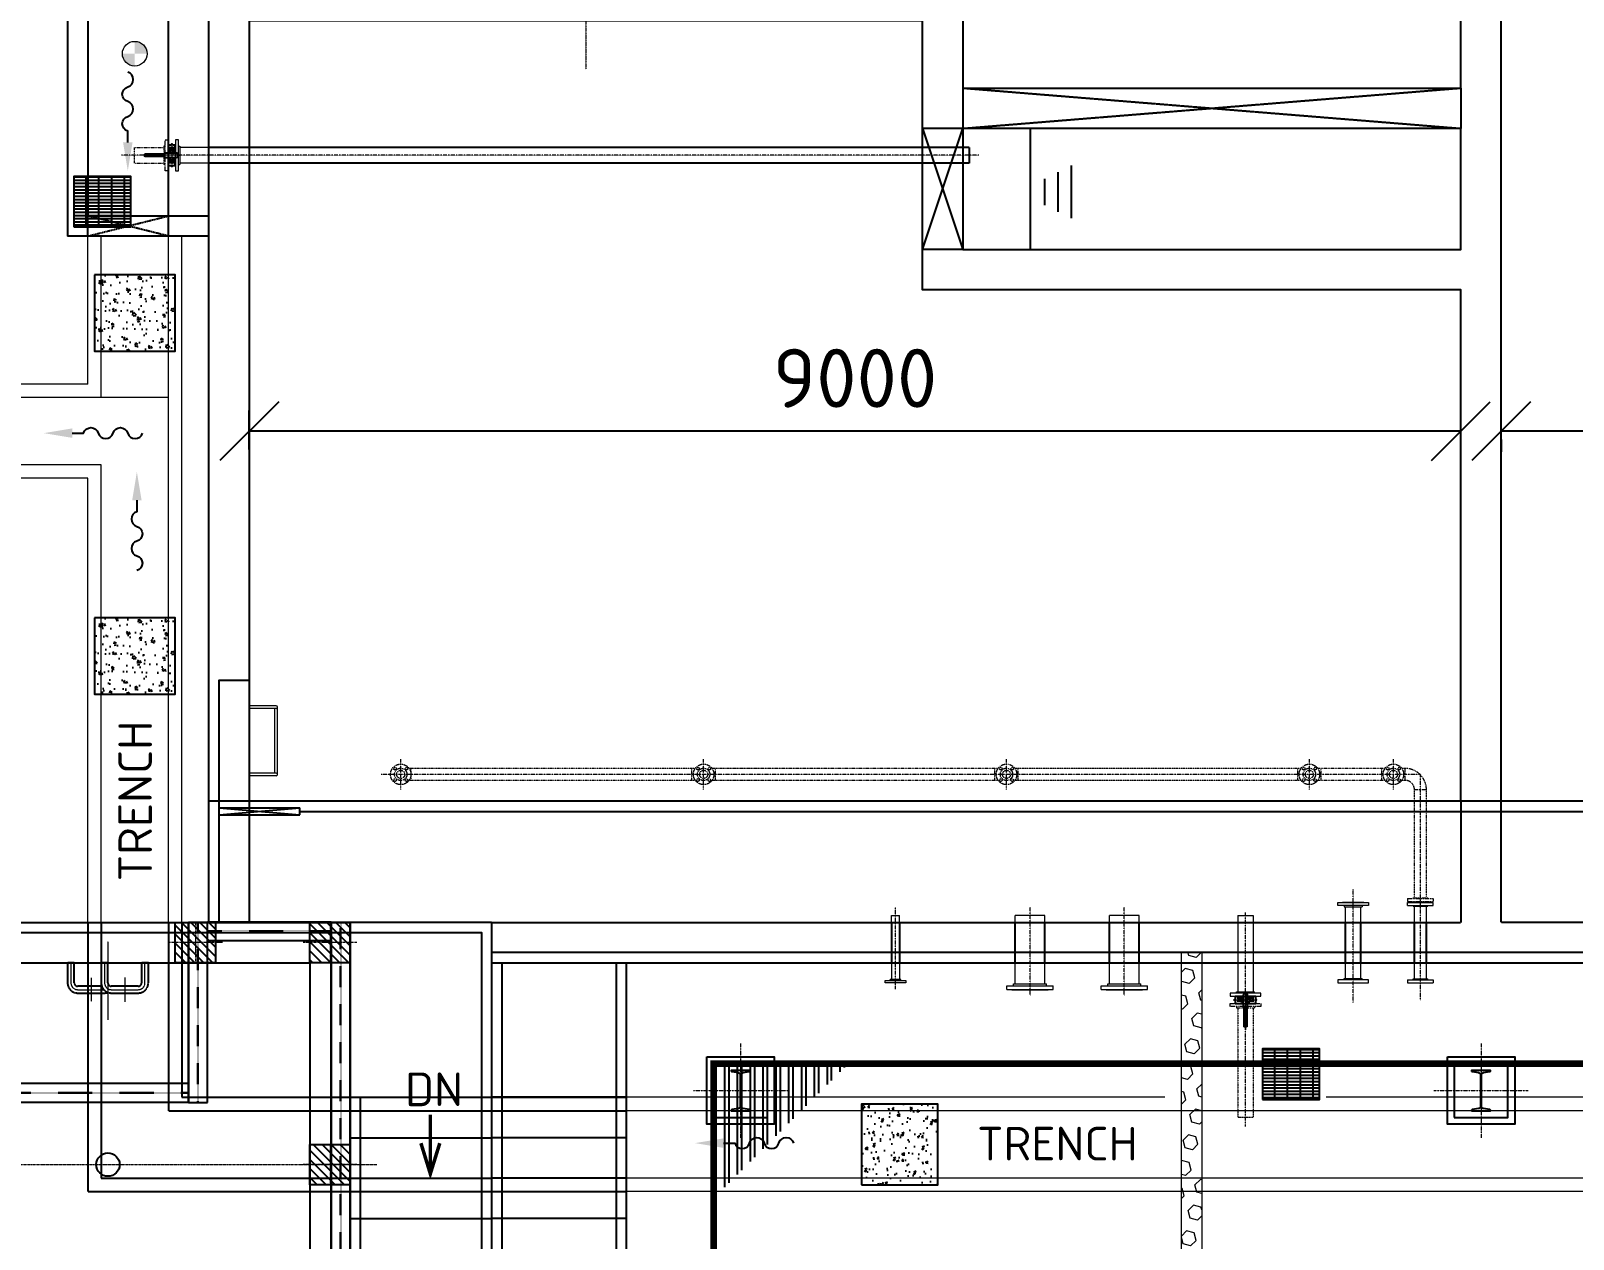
# Model space of a CAD drawing. Header units: inches. Extents: x 8618018 to 8935006, y 2431589 to 2567223.
# Drawn here: x 8665463 to 8676920, y 2476786 to 2485765 of the extents above; entities that cross this region are included whole.
import ezdxf
from ezdxf.enums import TextEntityAlignment as Align

# ---------------------------------------------------------------- set-up
doc = ezdxf.new("R2010")
doc.units = ezdxf.units.IN
doc.header["$MEASUREMENT"] = 0
for name, pattern in [('CENTER', [2, 1.25, -0.25, 0.25, -0.25]), ('HIDDEN', [0.375, 0.25, -0.125]), ('PHANTOM', [2.5, 1.25, -0.25, 0.25, -0.25, 0.25, -0.25])]:
    doc.linetypes.add(name, pattern=pattern)
doc.layers.get('Defpoints').update_dxf_attribs({"color": 252})
for name, color, linetype in [('Civil', 252, 'Continuous'), ('EXISTING', 252, 'Continuous'), ('Handrail', 252, 'FENCELINE1'), ('HIDDEN', 252, 'HIDDEN'), ('Insert Plate', 3, 'Continuous'), ('Railing', 252, 'Continuous'), ('RUNGS', 252, 'Continuous'), ('S. HANDRAIL', 252, 'FENCELINE1'), ('SKID', 252, 'Continuous'), ('STR', 252, 'Continuous'), ('TEXT', 252, 'Continuous'), ('valve', 252, 'Continuous')]:
    doc.layers.add(name, color=color, linetype=linetype)
for name, color, linetype, lineweight in [('CL', 252, 'CENTER', 5), ('DIM', 252, 'Continuous', 13), ('ICT', 6, 'Continuous', 13), ('IP', 252, 'Continuous', 0), ('PIPE', 252, 'PHANTOM', 5), ('PUDDLE', 252, 'Continuous', 5), ('TRENCH', 252, 'Continuous', 13)]:
    doc.layers.add(name, color=color, linetype=linetype, lineweight=lineweight)
doc.styles.add('ISOCPEUR', font='isocpeur.ttf')
doc.linetypes.add('FENCELINE1', pattern='A,6.35,-2.54,[133,ltypeshp.shx,S=2.54,R=0,X=-2.54,Y=0],-2.54,25.4', length=36.83)
doc.dimstyles.new('DIM', dxfattribs={"dimscale": 175, "dimtxt": 2.5, "dimasz": 2.5, "dimexe": 0.875, "dimexo": 0.875, "dimgap": 1, "dimtad": 1, "dimdec": 0, "dimzin": 9, "dimdsep": 46, "dimtxsty": 'ISOCPEUR', "dimblk": 'OBLIQUE', "dimcen": 0.09, "dimclrd": 256, "dimclre": 256, "dimclrt": 252, "dimadec": 0, "dimazin": 0, "dimtfac": 1, "dimtdec": 0, "dimtmove": 0, "dimatfit": 3, "dimfxl": 1, "dimtfill": 1, "dimtolj": 1, "dimtzin": 0, "dimarcsym": 0})

# ---------------------------------------------------------------- blocks, each defined once
blk = doc.blocks.new('FLOW')
at = {"layer": 'Civil'}
blk.add_lwpolyline([(0, 125), (0, 175, -0.747781), (0, 239.8, 0.747781), (0, 304.6, -0.747781), (0, 369.4, 0.747781), (0, 434.2)], format="xyb", dxfattribs=at)
blk.add_solid([(20.8, 125), (-20.8, 125), (0, 0)], dxfattribs=at)
blk = doc.blocks.new('RUNGS')
at = {"layer": 'DIM'}
for p, q in [((-10, -200), (-10, 0)), ((-10, 0), (10, 0)), ((10, -200), (10, 0)), ((490, -200), (490, 0)), ((490, 0), (510, 0)), ((510, -200), (510, 0)), ((0, -210), (500, -210)), ((10, -190), (490, -190))]:
    blk.add_line(p, q, dxfattribs=at)
for centre in [(0, -200), (500, -200)]:
    blk.add_arc(centre, 10, 180, 0, dxfattribs=at)
blk = doc.blocks.new('COL')
at = {"layer": 'Civil'}
blk.add_lwpolyline([(-250, -250), (250, -250), (250, 250), (-250, 250)], close=True, dxfattribs=at)
at = {"layer": 'CL', "ltscale": 0.25}
for p, q in [((0, -350), (0, 350)), ((-350, 0), (350, 0))]:
    blk.add_line(p, q, dxfattribs=at)
at = {"layer": 'STR'}
blk.add_lwpolyline([(-200, 200), (200, 200), (200, -200), (-200, -200)], close=True, dxfattribs=at)
blk.add_lwpolyline([(-70, 150), (70, 150), (70, 148, -0.414214), (63, 141), (18, 134, 0.414214), (4, 120), (4, -120, 0.414214), (18, -134), (63, -141, -0.414214), (70, -148), (70, -150), (-70, -150), (-70, -148, -0.414214), (-63, -141), (-18, -134, 0.414214), (-4, -120), (-4, 120, 0.414214), (-18, 134), (-63, 141, -0.414214), (-70, 148)], format="xyb", close=True, dxfattribs=at)
blk = doc.blocks.new('4SORF')
for p, q in [((-0.94, 2.655), (-1.31, 2.655)), ((-1.31, -2.655), (-1.31, 2.655)), ((-0.94, 4.5), (-0.94, -4.5)), ((-0.0625, 4.5), (-0.94, 4.5)), ((-0.0625, -4.5), (-0.0625, 4.5)), ((-0.0625, 3.09375), (0, 3.09375)), ((0, -3.09375), (0, 3.09375)), ((-0.94, -2.655), (-1.31, -2.655)), ((-0.94, -4.5), (-0.0625, -4.5)), ((-0.0625, -3.09375), (0, -3.09375))]:
    blk.add_line(p, q)
blk = doc.blocks.new('OV100')
at = {"layer": 'HIDDEN', "ltscale": 0.75}
for p, q in [((-57.15, 200), (-57.15, 500)), ((57.15, 200), (57.15, 500))]:
    blk.add_line(p, q, dxfattribs=at)
at = {"layer": 'PUDDLE'}
for p, q in [((-57.15, 500), (-57.15, 616.726)), ((57.15, 500), (57.15, 616.726)), ((-57.15, 83.274), (-57.15, 200)), ((57.15, 83.274), (57.15, 200))]:
    blk.add_line(p, q, dxfattribs=at)
at = {"layer": 'PUDDLE', "yscale": 25.4, "zscale": 25.4, "rotation": 270}
for p, xscale in [((0, 650), -25.4), ((0, 50), 25.4)]:
    blk.add_blockref('4SORF', p, dxfattribs=dict(at, xscale=xscale))
blk = doc.blocks.new('3SORF')
for p, q in [((-0.94, 2.125), (-1.19, 2.125)), ((-1.19, -2.125), (-1.19, 2.125)), ((-0.94, -3.75), (-0.94, 3.75)), ((-0.94, 3.75), (-0.0625, 3.75)), ((-0.0625, -3.75), (-0.0625, 3.75)), ((-0.0625, 2.5), (0, 2.5)), ((0, -2.5), (0, 2.5)), ((-0.94, -2.125), (-1.19, -2.125)), ((-0.94, -3.75), (-0.0625, -3.75)), ((-0.0625, -2.5), (0, -2.5))]:
    blk.add_line(p, q)
blk = doc.blocks.new('3ELL')
for p, q in [((-4.5, -1.75), (-4.5, 1.75)), ((-1.75, 4.5), (1.75, 4.5))]:
    blk.add_line(p, q)
for radius in [2.75, 6.25]:
    blk.add_arc((-4.5, 4.5), radius, 270, 0)
blk = doc.blocks.new('8SORF')
for p, q in [((-1.125, 4.845), (-1.75, 4.845)), ((-1.75, -4.845), (-1.75, 4.845)), ((-1.125, -6.75), (-1.125, 6.75)), ((-0.0625, 6.75), (-1.125, 6.75)), ((-0.0625, -6.75), (-0.0625, 6.75)), ((-0.0625, 5.3125), (0, 5.3125)), ((0, -5.3125), (0, 5.3125)), ((-1.125, -4.845), (-1.75, -4.845)), ((-0.0625, -6.75), (-1.125, -6.75)), ((-0.0625, -5.3125), (0, -5.3125))]:
    blk.add_line(p, q)
blk = doc.blocks.new('LVL1')
at = {"layer": 'DIM', "lineweight": 0}
h = blk.add_hatch(color=256, dxfattribs=at)
h.paths.add_polyline_path([(-351.5625, 0, 0.4142135624), (0, -351.5625), (0, 0)])
h.paths.add_polyline_path([(0, 351.5625), (0, 0), (351.5625, 0, 0.4142135624)])
at = {"layer": 'DIM'}
blk.add_circle((0, 0), 351.5625, dxfattribs=at)
blk = doc.blocks.new('AR1')
at = {"color": 252, "const_width": 26.3}
for points in [[(227, 70), (0, 0), (227, -70)], [(0, 0), (440, 0)]]:
    blk.add_lwpolyline(points, dxfattribs=at)
blk = doc.blocks.new('Bfm100v2')
for p, q in [((-10, 62), (-10, 31)), ((10, 62), (10, 31)), ((-10, -31), (-10, -62)), ((10, -31), (10, -62))]:
    blk.add_line(p, q)
blk.add_lwpolyline([(52, 16), (-33, 16, 1), (-33, -16), (52, -16, 0.414214), (55, -13), (55, 13, 0.414214)], format="xyb", close=True)
for points in [[(26, 19), (26, 76), (10, 76, 0.5), (-10, 76), (-26, 76), (-26, 19)], [(55, 10), (197, 10, -0.414214), (200, 7), (200, -7, -0.414214), (197, -10), (55, -10)], [(-26, -19), (-26, -76), (-10, -76, 0.5)], [(-10, -76, 0.5), (10, -76), (26, -76), (26, -19)]]:
    blk.add_lwpolyline(points, format="xyb")
for centre, radius, start, end in [((0, 0), 32.5, 29.817, 150.183), ((-18, 18), 3.55, 334.6902, 205.3098), ((18, 18), 3.55, 334.6902, 205.3098), ((0, 0), 32.5, 209.817, 330.183), ((-18, -18), 3.55, 154.6902, 25.3098), ((18, -18), 3.55, 154.6902, 25.3098)]:
    blk.add_arc(centre, radius, start, end)
at = {"layer": 'CL', "linetype": 'CENTER'}
for p, q in [((-55, 0), (223, 0)), ((-13, 13), (-23, 23)), ((-13, 22), (-22, 13)), ((-10, 0), (10, 0)), ((0, -90), (0, 88)), ((13, 13), (23, 23)), ((22, 13), (13, 22)), ((-13, -13), (-23, -23)), ((-22, -13), (-13, -22)), ((13, -13), (23, -23)), ((13, -22), (22, -13))]:
    blk.add_line(p, q, dxfattribs=at)
blk = doc.blocks.new('SLOPE')
at = {"layer": 'Civil'}
for p, q in [((-196, 0), (196, 0)), ((-147, -100), (147, -100)), ((-98, -200), (98, -200))]:
    blk.add_line(p, q, dxfattribs=at)
blk = doc.blocks.new('50F2')
for centre, radius in [((0, 0), 3), ((-1.68, 1.68), 0.375), ((0, 0), 1.81), ((0, 0), 1.19), ((1.68, 1.68), 0.375), ((-1.68, -1.68), 0.375), ((1.68, -1.68), 0.375)]:
    blk.add_circle(centre, radius)
blk = doc.blocks.new('2SOrf')
for p, q in [((0, -1.8125), (0, 1.8125)), ((0.0625, 1.8125), (0, 1.8125)), ((0.0625, 3), (0.75, 3)), ((0.0625, -3), (0.0625, 3)), ((0.75, 3), (0.75, -3)), ((0.75, 1.53), (1, 1.53)), ((1, -1.53), (1, 1.53)), ((0.0625, -1.8125), (0, -1.8125)), ((0.75, -3), (0.0625, -3)), ((0.75, -1.53), (1, -1.53))]:
    blk.add_line(p, q)
blk = doc.blocks.new('A$C3372cd62')
at = {"layer": 'CL', "lineweight": 0, "ltscale": 0.5}
for p, q in [((110, 125), (290, 125)), ((111, -125), (289, -125))]:
    blk.add_line(p, q, dxfattribs=at)
at = {"layer": 'CL', "lineweight": 0, "ltscale": 0.2}
blk.add_line((-157, 0), (423, 0), dxfattribs=at)
at = {"layer": 'CL', "lineweight": 0, "ltscale": 0.5}
for points in [[(0, -25), (150, -25, 0.414214), (200, 25), (200, 225, 0.414214), (150, 275), (0, 275)], [(0, -275), (150, -275, 0.414214), (200, -225), (200, -31)]]:
    blk.add_lwpolyline(points, format="xyb", dxfattribs=at)
at = {"layer": 'RUNGS', "linetype": 'HIDDEN', "ltscale": 15}
blk.add_lwpolyline([(0, -50), (150, -50, 0.414214), (225, 25), (225, 25), (225, 225, 0.414214), (150, 300), (0, 300), (0, 250), (150, 250, -0.414214), (175, 225), (175, 25, -0.414214), (150, 0), (0, 0)], format="xyb", close=True, dxfattribs=at)
blk.add_lwpolyline([(175, -46), (175, -225, -0.414214), (150, -250), (0, -250), (0, -300), (150, -300, 0.414214), (225, -225), (225, -225), (225, -25, 0.085164), (221, 0)], format="xyb", dxfattribs=at)
blk = doc.blocks.new('Stair-2')
at = {"layer": 'Civil', "ltscale": 0.4}
for p, q in [((1050, 300), (0, 300)), ((1050, 300), (1050, -4600)), ((0, -1000), (1050, -1000)), ((1050, -1000), (2050, -1000)), ((2050, -1000), (1050, -1000)), ((0, -1300), (1050, -1300)), ((2050, -1300), (1050, -1300)), ((0, -1600), (1050, -1600)), ((2050, -1600), (1050, -1600)), ((0, -1900), (1050, -1900)), ((2050, -1900), (1050, -1900)), ((0, -2200), (1050, -2200)), ((2050, -2200), (1050, -2200)), ((0, -2500), (1050, -2500)), ((2050, -2500), (1050, -2500)), ((0, -2800), (1050, -2800)), ((2050, -2800), (1050, -2800)), ((0, -3100), (1050, -3100)), ((2050, -3100), (1050, -3100)), ((0, -3400), (1050, -3400)), ((2050, -3400), (1050, -3400)), ((0, -3700), (1050, -3700)), ((2050, -3700), (1050, -3700)), ((0, -4000), (1050, -4000)), ((2050, -4000), (1050, -4000)), ((1050, -4300), (0, -4300)), ((1050, -4300), (2050, -4300)), ((1050, -4600), (0, -4600)), ((1050, -4600), (2050, -4600))]:
    blk.add_line(p, q, dxfattribs=at)
blk.add_lwpolyline([(1050, 0), (2050, 0), (2050, -5600), (0, -5600), (0, 300)], dxfattribs=at)
blk = doc.blocks.new('ip-02')
at = {"layer": 'Insert Plate'}
h = blk.add_hatch(dxfattribs=at)
h.set_pattern_fill('ANSI31', color=252, scale=15, style=0)
h.set_pattern_definition([(45, (269194.2, 35357.727), (-33.6759605, 33.6759605), [])])
h.paths.add_polyline_path([(150, 150), (-150, 150), (-150, -150), (150, -150)])
at = {"layer": 'CL', "color": 252, "ltscale": 15}
for p, q in [((0, -150), (0, 150)), ((200, 0), (-200, 0))]:
    blk.add_line(p, q, dxfattribs=at)
at = {"layer": 'Insert Plate', "color": 252}
blk.add_lwpolyline([(-150, -150), (150, -150), (150, 150), (-150, 150)], close=True, dxfattribs=at)
blk = doc.blocks.new('A$Ce701e922')
at = {"linetype": 'ByBlock', "ltscale": 2}
for p, q in [((6649, 462), (6649, 1802)), ((6649, 1802), (6789, 1802)), ((6649, 1802), (6649, 462)), ((6789, 462), (6789, 1802)), ((7709, 1802), (6789, 1802)), ((7709, -1798), (7709, 1802)), ((7709, 1802), (7849, 1802)), ((7709, 1802), (7709, -1798)), ((7849, -1798), (7849, 1802)), ((7709, 1662), (6789, 1662)), ((6649, 602), (-4502, 602)), ((6649, 602), (6649, 462)), ((6649, 462), (-4501, 462))]:
    blk.add_line(p, q, dxfattribs=at)
at = {"linetype": 'HIDDEN', "lineweight": 9, "ltscale": 0.5}
for p, q in [((6715, 462), (6715, 1802)), ((6722, 462), (6722, 1802)), ((7709, 1736), (6789, 1736)), ((7709, 1729), (6789, 1729)), ((7775, -1798), (7775, 1802)), ((7782, -1798), (7782, 1802)), ((6649, 536), (-4501, 536)), ((6649, 529), (-4186, 529))]:
    blk.add_line(p, q, dxfattribs=at)
blk.add_line((6649, 462), (6789, 462))
blk = doc.blocks.new('_Oblique')
at = {"color": 0, "linetype": 'ByBlock', "lineweight": -2}
blk.add_line((-0.5, -0.5), (0.5, 0.5), dxfattribs=at)
blk = doc.blocks.new('*D297')
at = {"layer": 'Defpoints', "color": 0, "transparency": 16777216}
for p in [(54055, 11899), (48305, 11542), (48305, 11450)]:
    blk.add_point(p, dxfattribs=at)
at = {"layer": 'DIM', "lineweight": -2, "transparency": 16777216}
for p, q in [((54055, 11746), (54055, 11297)), ((54055, 11450), (48305, 11450)), ((48305, 11389), (48305, 11297))]:
    blk.add_line(p, q, dxfattribs=at)
at = {"layer": 'DIM', "lineweight": -2, "transparency": 16777216, "xscale": 437.5, "yscale": 437.5, "zscale": 437.5, "rotation": 180}
blk.add_blockref('_Oblique', (48305, 11450), dxfattribs=at)
at = {"layer": 'DIM', "lineweight": -2, "transparency": 16777216, "xscale": 437.5, "yscale": 437.5, "zscale": 437.5}
blk.add_blockref('_Oblique', (54055, 11450), dxfattribs=at)
at = {"layer": 'DIM', "color": 252, "transparency": 16777216, "insert": (51180, 11844), "char_height": 437.5, "attachment_point": 5, "style": 'ISOCPEUR', "bg_fill": 3, "box_fill_scale": 1.1, "bg_fill_color": 256, "bg_fill_true_color": 13158600, "bg_fill_transparency": 0}
blk.add_mtext('\\A1;5750', dxfattribs=at)
blk = doc.blocks.new('*D298')
at = {"layer": 'Defpoints', "color": 0, "transparency": 16777216}
for p in [(39005, 11450), (39005, 11162), (48005, 11162)]:
    blk.add_point(p, dxfattribs=at)
at = {"layer": 'DIM', "lineweight": -2, "transparency": 16777216}
for p, q in [((39005, 11315), (39005, 11603)), ((48005, 11315), (48005, 11603)), ((48005, 11450), (39005, 11450))]:
    blk.add_line(p, q, dxfattribs=at)
at = {"layer": 'DIM', "lineweight": -2, "transparency": 16777216, "xscale": 437.5, "yscale": 437.5, "zscale": 437.5, "rotation": 180}
blk.add_blockref('_Oblique', (39005, 11450), dxfattribs=at)
at = {"layer": 'DIM', "lineweight": -2, "transparency": 16777216, "xscale": 437.5, "yscale": 437.5, "zscale": 437.5}
blk.add_blockref('_Oblique', (48005, 11450), dxfattribs=at)
at = {"layer": 'DIM', "color": 252, "transparency": 16777216, "insert": (43505, 11844), "char_height": 437.5, "attachment_point": 5, "style": 'ISOCPEUR', "bg_fill": 3, "box_fill_scale": 1.1, "bg_fill_color": 256, "bg_fill_true_color": 13158600, "bg_fill_transparency": 0}
blk.add_mtext('\\A1;9000', dxfattribs=at)
blk = doc.blocks.new('GA CRM')
h = blk.add_hatch()
h.set_pattern_fill('ANSI32', color=256, scale=10, angle=45)
h.set_pattern_definition([(90, (-8629258.16, -2337405.8), (-95.25, 0), []), (90, (-8629226.41, -2337374.05), (-95.25, 0), [])])
h.paths.add_polyline_path([(42455, 5750), (42455, 6750), (43455, 6750)])
at = {"layer": 'Civil'}
h = blk.add_hatch(dxfattribs=at)
h.set_pattern_fill('AR-CONC', color=256, angle=-90)
h.set_pattern_definition([(320, (-2455093.5, 8717695.8), (-15.9390855, -182.184669), [19.05, -209.55]), (265, (-2455093.5, 8717695.8), (191.0568452, 35.2434214), [15.24, -167.640584]), (10.4514447, (-2455094.83, 8717680.62), (175.117752, -146.941247), [16.1900088, -178.0902446]), (316.1842, (-2455042.7, 8717695.8), (-42.042328, -271.079041), [28.575, -314.325]), (6.6355576, (-2455046.2, 8717673.2), (247.4261246, -237.404134), [24.285023, -267.135608]), (261.184151, (-2455042.7, 8717695.8), (247.426125, -237.404134), [22.859967, -251.459732]), (291, (-2455055.4, 8717670.4), (-102.2651982, -151.6143913), [19.05, -209.55]), (236, (-2455055.4, 8717670.4), (184.187966, -61.8020283), [15.24, -167.64]), (341.451445, (-2455063.92, 8717657.76), (81.922769, -213.4164193), [16.1900088, -178.0899376]), (307.5, (-2455093.5, 8717695.8), (84.55503887, -3.08860325), [0, -165.608, 0, -170.18, 0, -168.275]), (277.5, (-2455093.5, 8717695.8), (100.1805748, -66.8196625), [0, -97.028, 0, -161.798, 0, -64.135]), (237.5, (-2455093.5, 8717752.44), (-5.728744, -135.59059517), [0, -63.5, 0, -198.12, 0, -262.89]), (227.5, (-2455093.5, 8717777.84), (25.426491, -148.1291814), [0, -82.55, 0, -131.572, 0, -186.69])])
h.paths.add_polyline_path([(37855, 12612.1), (37855, 12045.8), (38455, 12045.8), (38455, 12612.1)])
h = blk.add_hatch(dxfattribs=at)
h.set_pattern_fill('AR-CONC', color=256, angle=-90)
h.set_pattern_definition([(320, (-2455093.5, 8715145.67), (-15.9390855, -182.184669), [19.05, -209.55]), (265, (-2455093.5, 8715145.67), (191.0568452, 35.2434214), [15.24, -167.640584]), (10.4514447, (-2455094.83, 8715130.49), (175.117752, -146.941247), [16.1900088, -178.0902446]), (316.1842, (-2455042.7, 8715145.67), (-42.042328, -271.079041), [28.575, -314.325]), (6.6355576, (-2455046.2, 8715123.08), (247.4261246, -237.404134), [24.285023, -267.135608]), (261.184151, (-2455042.7, 8715145.67), (247.426125, -237.404134), [22.859967, -251.459732]), (291, (-2455055.4, 8715120.27), (-102.2651982, -151.6143913), [19.05, -209.55]), (236, (-2455055.4, 8715120.27), (184.187966, -61.8020283), [15.24, -167.64]), (341.451445, (-2455063.92, 8715107.64), (81.922769, -213.4164193), [16.1900088, -178.0899376]), (307.5, (-2455093.5, 8715145.67), (84.55503887, -3.08860325), [0, -165.608, 0, -170.18, 0, -168.275]), (277.5, (-2455093.5, 8715145.67), (100.1805748, -66.8196625), [0, -97.028, 0, -161.798, 0, -64.135]), (237.5, (-2455093.5, 8715202.315), (-5.728744, -135.59059517), [0, -63.5, 0, -198.12, 0, -262.89]), (227.5, (-2455093.5, 8715227.71), (25.426491, -148.1291814), [0, -82.55, 0, -131.572, 0, -186.69])])
h.paths.add_polyline_path([(37855, 10062), (37855, 9495.7), (38455, 9495.7), (38455, 10062)])
h = blk.add_hatch(dxfattribs=at)
h.set_pattern_fill('AR-CONC', color=256)
h.set_pattern_definition([(50, (-8661530.28, -2487098.5), (182.184669, -15.9390855), [19.05, -209.55]), (355, (-8661530.28, -2487098.5), (-35.2434214, 191.0568452), [15.24, -167.640584]), (100.4514447, (-8661515.1, -2487099.83), (146.941247, 175.117752), [16.1900088, -178.0902446]), (46.1842, (-8661530.28, -2487047.7), (271.079041, -42.042328), [28.575, -314.325]), (96.6355576, (-8661507.69, -2487051.2), (237.404134, 247.4261246), [24.285023, -267.135608]), (351.184151, (-8661530.28, -2487047.7), (237.404134, 247.426125), [22.859967, -251.459732]), (21, (-8661504.88, -2487060.4), (151.6143913, -102.2651982), [19.05, -209.55]), (326, (-8661504.88, -2487060.4), (61.8020283, 184.187966), [15.24, -167.64]), (71.451445, (-8661492.24, -2487068.92), (213.4164193, 81.922769), [16.1900088, -178.0899376]), (37.5, (-8661530.275, -2487098.5), (3.08860325, 84.55503887), [0, -165.608, 0, -170.18, 0, -168.275]), (7.5, (-8661530.275, -2487098.5), (66.8196625, 100.1805748), [0, -97.028, 0, -161.798, 0, -64.135]), (327.5, (-8661586.92, -2487098.5), (135.59059517, -5.728744), [0, -63.5, 0, -198.12, 0, -262.89]), (317.5, (-8661612.32, -2487098.5), (148.1291814, 25.426491), [0, -82.55, 0, -131.572, 0, -186.69])])
h.paths.add_polyline_path([(43553.4, 5850), (44119.7, 5850), (44119.7, 6450), (43553.4, 6450)])
at = {"layer": 'SKID'}
h = blk.add_hatch(dxfattribs=at)
h.set_pattern_fill('GRATE', color=256, scale=30)
h.set_pattern_definition([(0, (-8642861.142, -2479964.897), (0, 23.8125), []), (90, (-8642861.14, -2479964.9), (-95.25, 6e-15), [])])
h.paths.add_polyline_path([(37700.4, 12968.3), (38125.1, 12968.3), (38125.1, 13343.3), (37700.4, 13343.3)])
h = blk.add_hatch(dxfattribs=at)
h.set_pattern_fill('GRATE', color=256, scale=30)
h.set_pattern_definition([(0, (-8634031, -2486448.502), (0, 23.8125), []), (90, (-8634031, -2486448.5), (-95.25, 6e-15), [])])
h.paths.add_polyline_path([(46530.6, 6484.7), (46955.3, 6484.7), (46955.3, 6859.7), (46530.6, 6859.7)])
at = {"linetype": 'PHANTOM', "const_width": 50}
blk.add_lwpolyline([(42455, 6750), (79055, 6750), (79055, 150), (42455, 150)], close=True, dxfattribs=at)
at = {"layer": 'Civil'}
for p, q in [((38705, 7800), (38705, 22750)), ((48305, 8700), (48305, 19800)), ((44305, 17800), (44305, 14000)), ((48005, 14000), (48005, 17800)), ((37655, 15700), (37655, 12900)), ((37805, 15550), (37805, 13050)), ((38405, 12900), (38405, 15550)), ((44305, 14000), (48005, 14000)), ((44305, 13700), (44005, 13700)), ((44005, 13700), (44305, 12800)), ((44005, 12800), (44305, 13700)), ((44805, 13700), (44805, 12800)), ((37805, 13050), (38705, 13050)), ((38705, 12900), (37655, 12900)), ((44305, 12800), (44005, 12800)), ((54355, 8700), (38705, 8700)), ((36083.8, 7800), (39755, 7800)), ((39755, 7800), (39755, 4200)), ((36200.6, 7500), (39455, 7500)), ((39455, 7500), (39455, 4500)), ((40805, 7500), (79005, 7500))]:
    blk.add_line(p, q, dxfattribs=at)
for points in [[(48305, 8700), (48305, 18500)], [(44005, 14500), (39005, 14500), (39005, 8700)], [(48005, 8700), (48005, 12500), (44005, 12500), (44005, 14500)], [(44305, 13700), (44305, 12800), (48005, 12800), (48005, 13700), (44305, 13700)]]:
    blk.add_lwpolyline(points, dxfattribs=at)
for points in [[(37855, 12612.1), (37855, 12045.8), (38455, 12045.8), (38455, 12612.1)], [(37855, 10062), (37855, 9495.7), (38455, 9495.7), (38455, 10062)], [(43553.4, 5850), (44119.7, 5850), (44119.7, 6450), (43553.4, 6450)]]:
    blk.add_lwpolyline(points, close=True, dxfattribs=at)
at = {"layer": 'CL'}
blk.add_line((41505, 21090.8), (41505, 14141.1), dxfattribs=at)
at = {"layer": 'CL', "ltscale": 0.25}
for p, q in [((44425.5, 13500), (38055, 13500)), ((40130, 8788.4), (40130, 9011.6)), ((42380, 8788.4), (42380, 9011.6)), ((44630, 8788.4), (44630, 9011.6)), ((46880, 8788.4), (46880, 9011.6)), ((47504.2, 8788.4), (47504.2, 9011.6)), ((47705, 8900), (39984.4, 8900)), ((47705, 7219.2), (47705, 8900)), ((47205, 7204.2), (47205, 8048)), ((43805, 7304.9), (43805, 7912.5)), ((44805, 7254.9), (44805, 7912.5)), ((45505, 7254.9), (45505, 7912.5)), ((46405, 6284.3), (46405, 7872.7))]:
    blk.add_line(p, q, dxfattribs=at)
at = {"layer": 'CL', "ltscale": 0.7}
blk.add_line((27105, 6000), (39951.6, 6000), dxfattribs=at)
at = {"layer": 'Handrail', "linetype": 'FENCELINE1', "ltscale": 0.01}
for points in [[(39380, 8625), (54280, 8625)], [(72105, 7575), (40805, 7575)]]:
    blk.add_lwpolyline(points, dxfattribs=at)
at = {"layer": 'Handrail', "linetype": 'FENCELINE1', "ltscale": 0.02}
for points in [[(36131.1, 7725), (40730, 7725), (40730, 2900)], [(41730, 7500), (41730, 1975), (39830, 1975), (39830, 6500)], [(40880, 7500), (40880, 2900)]]:
    blk.add_lwpolyline(points, dxfattribs=at)
at = {"layer": 'HIDDEN'}
for p, q in [((44305, 14000), (44305, 13700)), ((44305, 14000), (48005, 13700)), ((44305, 13700), (48005, 14000)), ((48005, 14000), (48005, 13700)), ((44355, 13557.1), (38705, 13557.1)), ((44355, 13442.8), (44355, 13557.1)), ((44355, 13442.8), (38705, 13442.8)), ((37805, 12900), (38405, 13050)), ((38405, 12900), (37805, 13050)), ((39005, 8700), (39005, 7800)), ((48005, 8700), (48005, 7800)), ((48305, 7800), (48305, 8700)), ((40805, 7800), (48005, 7800)), ((54055, 7800), (48305, 7800))]:
    blk.add_line(p, q, dxfattribs=at)
at = {"layer": 'HIDDEN', "ltscale": 0.5}
for p, q in [((37805, 12900), (37805, 13050)), ((38405, 12900), (38405, 13050))]:
    blk.add_line(p, q, dxfattribs=at)
at = {"layer": 'HIDDEN', "ltscale": 0.75}
for p, q in [((43774.8, 7800), (43774.8, 7500)), ((43835.2, 7800), (43835.2, 7500)), ((44695.5, 7500), (44695.5, 7800)), ((44914.5, 7500), (44914.5, 7800)), ((45395.5, 7500), (45395.5, 7800)), ((45614.5, 7500), (45614.5, 7800)), ((47660.6, 7500), (47660.6, 7800)), ((47749.4, 7500), (47749.4, 7800))]:
    blk.add_line(p, q, dxfattribs=at)
at = {"layer": 'HIDDEN'}
for points in [[(37805, 7800), (37805, 5800)], [(37905, 7800), (37905, 5900)], [(38405, 7800), (38405, 6400), (41805, 6400)], [(38505, 7800), (38505, 6500), (39755, 6500)], [(37905, 5900), (39755, 5900)], [(37805, 5800), (41805, 5800)]]:
    blk.add_lwpolyline(points, dxfattribs=at)
at = {"layer": 'Insert Plate'}
blk.add_circle((37955, 6000), 86.5, dxfattribs=at)
at = {"layer": 'IP'}
for p, q in [((43774.8, 7800), (43774.8, 7850)), ((43835.2, 7800), (43835.2, 7850)), ((43774.8, 7500), (43774.8, 7375.4)), ((43835.2, 7500), (43835.2, 7375.4))]:
    blk.add_line(p, q, dxfattribs=at)
at = {"layer": 'PIPE', "ltscale": 0.25}
for p, q in [((38152.9, 13557.1), (38369.6, 13557.1)), ((38152.9, 13442.8), (38152.9, 13557.1)), ((38152.9, 13442.8), (38369.6, 13442.8)), ((42318.1, 8944.4), (40191.9, 8944.4)), ((40205, 8944.4), (40205, 8913.5)), ((42293.5, 8855.5), (42293.5, 8944.4)), ((44568.1, 8944.4), (42441.9, 8944.4)), ((42464.9, 8944.4), (42464.9, 8855.5)), ((44543.5, 8855.5), (44543.5, 8944.4)), ((46818.1, 8944.4), (44691.9, 8944.4)), ((44714.9, 8944.4), (44714.9, 8855.5)), ((46793.5, 8855.5), (46793.5, 8944.4)), ((47442.3, 8944.4), (46941.9, 8944.4)), ((46964.9, 8944.4), (46964.9, 8855.5)), ((47417.7, 8855.5), (47417.7, 8944.4)), ((47590.7, 8944.4), (47566.1, 8944.4)), ((42318.1, 8855.5), (40191.9, 8855.5)), ((40205, 8886.5), (40205, 8855.5)), ((44568.1, 8855.5), (42441.9, 8855.5)), ((46818.1, 8855.5), (44691.9, 8855.5)), ((47442.3, 8855.5), (46941.9, 8855.5)), ((47590.7, 8855.5), (47566.1, 8855.5)), ((47660.6, 7985.8), (47660.6, 8785.7)), ((47749.4, 7985.8), (47749.4, 8785.7)), ((46347.8, 7164.6), (46347.8, 6350)), ((46462.2, 7164.6), (46462.2, 6350)), ((46462.2, 6350), (46347.8, 6350))]:
    blk.add_line(p, q, dxfattribs=at)
at = {"layer": 'PUDDLE'}
for p, q in [((38705, 13557.1), (38488.2, 13557.1)), ((38705, 13442.8), (38488.2, 13442.8)), ((47660.6, 7800), (47660.6, 7919.8)), ((47749.4, 7800), (47749.4, 7919.8)), ((43774.8, 7850), (43835.2, 7850)), ((44914.5, 7850), (44695.5, 7850)), ((44695.5, 7800), (44695.5, 7850)), ((44914.5, 7800), (44914.5, 7850)), ((45614.5, 7850), (45395.5, 7850)), ((45395.5, 7800), (45395.5, 7850)), ((45614.5, 7800), (45614.5, 7850)), ((46347.9, 7850), (46462.2, 7850)), ((46347.9, 7850), (46347.9, 7283.2)), ((46462.2, 7850), (46462.2, 7283.2)), ((44695.5, 7344.4), (44695.5, 7500)), ((44914.5, 7344.4), (44914.5, 7500)), ((45395.5, 7344.4), (45395.5, 7500)), ((45614.5, 7344.4), (45614.5, 7500)), ((47660.6, 7380.2), (47660.6, 7500)), ((47749.4, 7380.2), (47749.4, 7500))]:
    blk.add_line(p, q, dxfattribs=at)
at = {"layer": 'S. HANDRAIL', "color": 252, "linetype": 'Continuous', "ltscale": 0.25}
for p, q in [((38780, 8600), (38780, 8650)), ((38780, 8650), (39380, 8650)), ((38780, 8600), (39380, 8650)), ((38780, 8650), (39380, 8600)), ((38780, 8600), (39380, 8600)), ((39380, 8600), (39380, 8650))]:
    blk.add_line(p, q, dxfattribs=at)
at = {"layer": 'S. HANDRAIL', "color": 252, "ltscale": 0.25}
blk.add_lwpolyline([(38780, 7800), (38780, 9600), (39005, 9600)], dxfattribs=at)
at = {"layer": 'SKID'}
for points in [[(37700.4, 12968.3), (38125.1, 12968.3), (38125.1, 13343.3), (37700.4, 13343.3)], [(46530.6, 6484.7), (46955.3, 6484.7), (46955.3, 6859.7), (46530.6, 6859.7)]]:
    blk.add_lwpolyline(points, close=True, dxfattribs=at)
at = {"layer": 'TRENCH'}
for p, q in [((38405, 7800), (38405, 12900)), ((38505, 7800), (38505, 12900)), ((38405, 11700), (27225, 11700)), ((37805, 11800), (27325, 11800)), ((45805, 6500), (41805, 6500)), ((51205, 6500), (47005, 6500)), ((78605, 6400), (41805, 6400)), ((78605, 5900), (41805, 5900))]:
    blk.add_line(p, q, dxfattribs=at)
for points in [[(37905, 7800), (37905, 11200), (26725, 11200), (26725, 14350)], [(37805, 7800), (37805, 11100), (26625, 11100), (26625, 14250)], [(37805, 11800), (37805, 12900)], [(37905, 11700), (37905, 12900)], [(37905, 7800), (37905, 11200), (37301.2, 11200)], [(37805, 7800), (37805, 11100), (37301.2, 11100)], [(78705, 5800), (41805, 5800)]]:
    blk.add_lwpolyline(points, dxfattribs=at)
at = {"color": 7, "xscale": -1, "rotation": 180}
for p in [(42655, 6550), (48155, 6550)]:
    blk.add_blockref('COL', p, dxfattribs=at)
at = {"layer": 'Civil', "rotation": 270}
blk.add_blockref('SLOPE', (45111.6, 13227.8), dxfattribs=at)
at = {"layer": 'DIM'}
for name, p, rotation in [('RUNGS', (39005, 8900), 90.00000000000001), ('A$C3372cd62', (37955, 7500), 270)]:
    blk.add_blockref(name, p, dxfattribs=dict(at, rotation=rotation))
at = {"layer": 'DIM', "color": 7, "rotation": 90}
blk.add_blockref('AR1', (40349.9, 5932.3), dxfattribs=at)
at = {"layer": 'EXISTING', "xscale": 1.6875, "yscale": 1.6875, "zscale": 1.6875}
blk.add_blockref('FLOW', (38102.5, 13384.7), dxfattribs=at)
at = {"layer": 'EXISTING', "yscale": 1.6875, "zscale": 1.6875}
for p, xscale, rotation in [((37478.5, 11435.7), 1.6875, 270), ((38169.8, 11147.2), -1.6875, 180), ((42316, 6159.9), -1.6875, 269.9999999999606)]:
    blk.add_blockref('FLOW', p, dxfattribs=dict(at, xscale=xscale, rotation=rotation))
at = {"layer": 'Insert Plate', "xscale": -1, "rotation": 180}
for p in [(38605, 7650), (39605, 7650), (39605, 6000)]:
    blk.add_blockref('ip-02', p, dxfattribs=at)
at = {"layer": 'IP', "xscale": 25.4, "yscale": 25.4, "zscale": 25.4, "rotation": 90}
blk.add_blockref('2SOrf', (43805, 7350), dxfattribs=at)
at = {"layer": 'PIPE', "ltscale": 0.25, "yscale": 25.4, "zscale": 25.4}
for name, p, xscale, rotation in [('4SORF', (38402.9, 13500), -25.4, 180), ('3ELL', (47705, 8900), 25.4, 89.99999999999999), ('3SORF', (47705, 7953), 25.4, 270), ('4SORF', (46405, 7197.9), -25.4, 270)]:
    blk.add_blockref(name, p, dxfattribs=dict(at, xscale=xscale, rotation=rotation))
at = {"layer": 'PIPE', "ltscale": 0.25, "xscale": 25.4, "yscale": 25.4, "zscale": 25.4}
for p in [(40130, 8900), (42380, 8900), (44630, 8900), (46880, 8900), (47504.2, 8900)]:
    blk.add_blockref('50F2', p, dxfattribs=at)
at = {"layer": 'PUDDLE', "xscale": 0.2607388865975471, "yscale": 0.2607388865975471, "zscale": 0.2607388865975471}
blk.add_blockref('LVL1', (38154, 14255.3), dxfattribs=at)
at = {"layer": 'PUDDLE', "yscale": 25.4, "zscale": 25.4}
for name, p, xscale, rotation in [('4SORF', (38455, 13500), 25.4, 180), ('3SORF', (47705, 7950), -25.4, 270), ('8SORF', (44805, 7300), 25.4, 270), ('8SORF', (45505, 7300), 25.4, 270), ('3SORF', (47705, 7350), 25.4, 270), ('4SORF', (46405, 7250), 25.4, 270)]:
    blk.add_blockref(name, p, dxfattribs=dict(at, xscale=xscale, rotation=rotation))
at = {"layer": 'PUDDLE'}
blk.add_blockref('OV100', (47205, 7300), dxfattribs=at)
at = {"layer": 'Railing'}
blk.add_blockref('A$Ce701e922', (31905, 6000), dxfattribs=at)
at = {"layer": 'SKID'}
blk.add_blockref('Stair-2', (39755, 7500), dxfattribs=at)
at = {"layer": 'valve'}
for p, rotation in [((38429, 13500), 180), ((46405, 7224), 270)]:
    blk.add_blockref('Bfm100v2', p, dxfattribs=dict(at, rotation=rotation))
at = {"layer": 'TEXT', "style": 'ISOCPEUR'}
blk.add_text('DN', height=250, dxfattribs=at).set_placement((40162.5, 6559.2), align=Align.MIDDLE_LEFT)
at = {"layer": 'TEXT', "insert": (38281.9, 8105.1), "char_height": 250, "attachment_point": 7, "rotation": 90, "style": 'ISOCPEUR'}
blk.add_mtext('\\A1;TRENCH', dxfattribs=at)
at = {"layer": 'TEXT', "insert": (44411, 6030.7), "char_height": 250, "attachment_point": 7, "style": 'ISOCPEUR'}
blk.add_mtext('\\A1;TRENCH', dxfattribs=at)
at = {"layer": 'DIM'}
dim = blk.add_linear_dim(base=(48305, 11450.2), p1=(54055, 11898.7), p2=(48305, 11542.2), dimstyle='DIM', override={"dimarcsym": 1}, dxfattribs=at)
dim.commit()
dim.dimension.update_dxf_attribs({"geometry": '*D297', "text_midpoint": (51180, 11844)})
dim = blk.add_linear_dim(base=(39005, 11450.2), p1=(48005, 11161.5), p2=(39005, 11161.5), dimstyle='DIM', override={"dimarcsym": 1}, dxfattribs=at)
dim.commit()
dim.dimension.update_dxf_attribs({"geometry": '*D298', "text_midpoint": (43505, 11844)})

msp = doc.modelspace()

# ---------------------------------------------------------------- block references
at = {"color": 252}
msp.add_blockref('GA CRM', (8628081, 2471340), dxfattribs=at)

# ---------------------------------------------------------------- next in the draw order: hatches: boundary and pattern name
at = {"layer": 'ICT'}
h = msp.add_hatch(dxfattribs=at)
h.set_pattern_fill('HEX', color=256, scale=18, angle=45, style=0)
h.set_pattern_definition([(45, (213560.39, 300.01), (-69.9941694, 69.9941694), [57.15, -114.3]), (165, (213560.39, 300.01), (-25.6196441, -95.6138135), [57.15, -114.3]), (105, (213600.81, 340.42), (-95.6138135, -25.6196441), [57.15, -114.3])])
h.paths.add_polyline_path([(8674161, 2478919.2), (8674011, 2478919.2), (8674011, 2472540), (8674161, 2472540)])

# ---------------------------------------------------------------- next in the draw order: linework, layer by layer
msp.add_lwpolyline([(8674011, 2472540), (8674011, 2478919.2), (8674161, 2478919.2), (8674161, 2472540)], close=True, dxfattribs=at)

doc.saveas('drawing.dxf')
